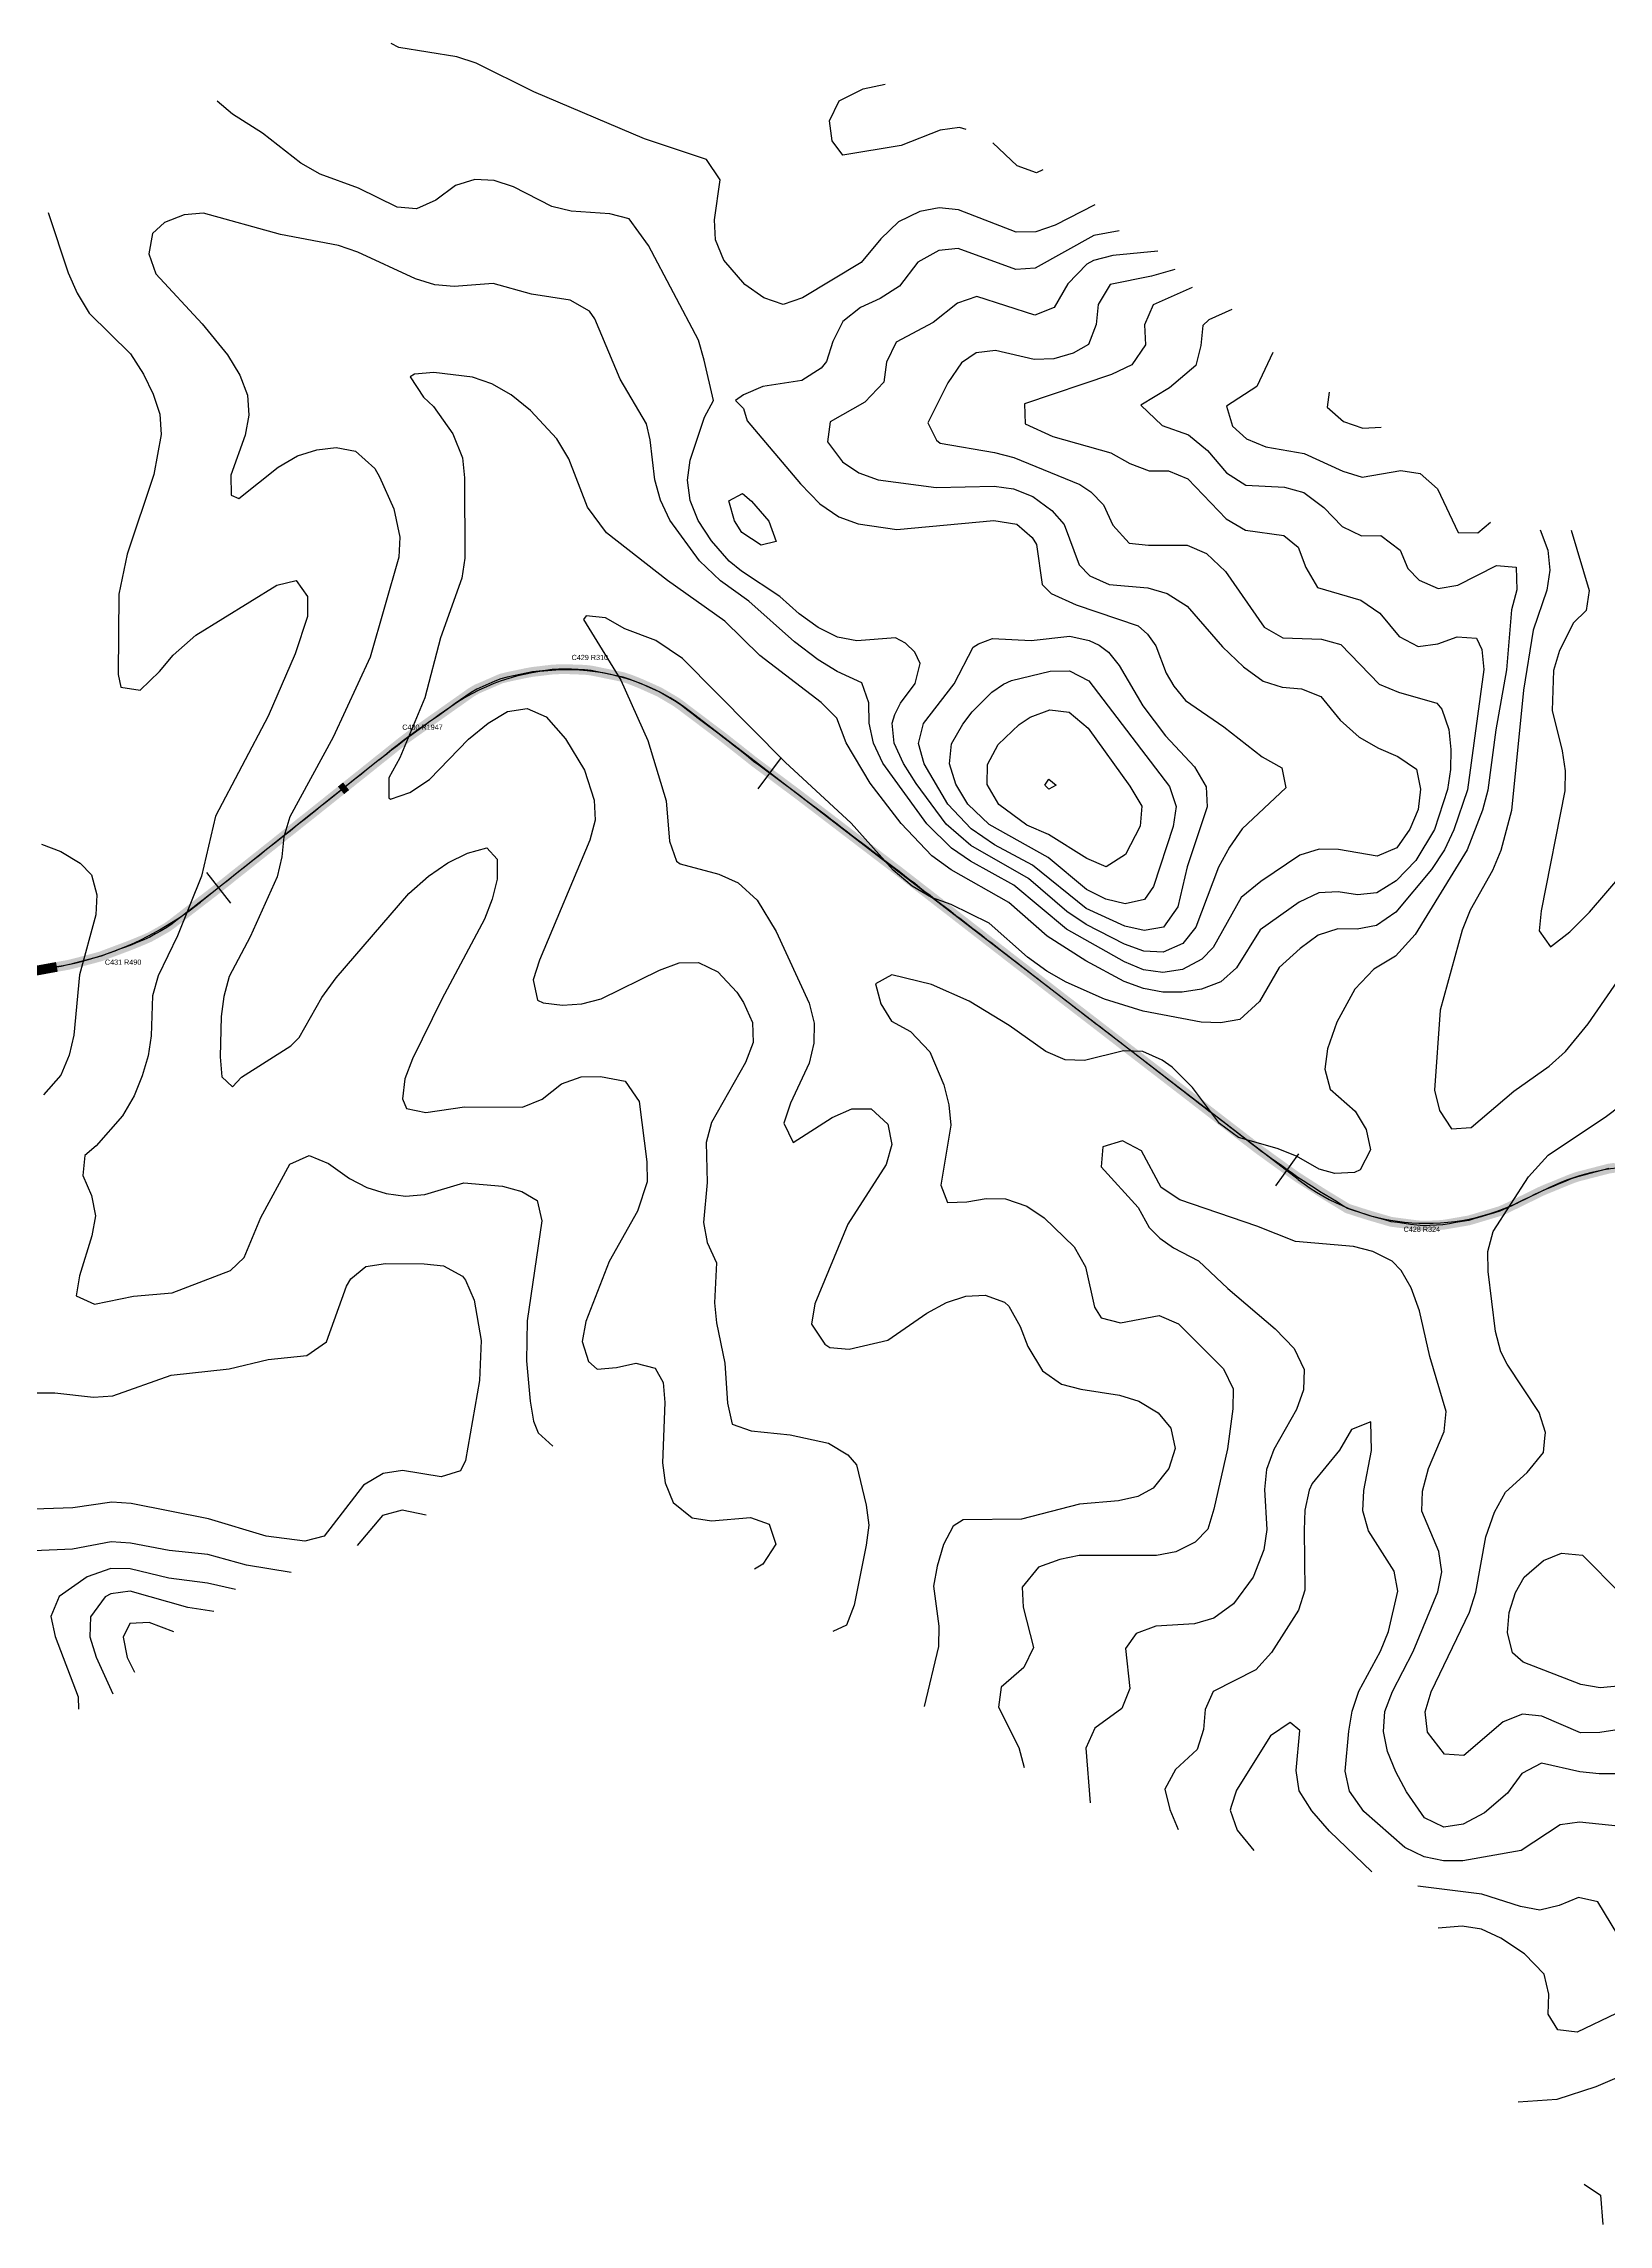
# Model space of a CAD drawing. Header units: metres. Extents: x 697254 to 930473, y 8023396 to 8227001.
# Drawn here: x 741168 to 743569, y 8193261 to 8196605 of the extents above; entities that cross this region are included whole.
import ezdxf

# ---------------------------------------------------------------- set-up
doc = ezdxf.new("R2010")
doc.units = ezdxf.units.M
for name, color, linetype in [('ALIGNMENT_FITTED', 4, 'Continuous'), ('CENTRELINE', 7, 'Continuous'), ('CHAINAGE', 7, 'Continuous'), ('CONTOUR_10M', 33, 'Continuous'), ('CONTOUR_INDEX_50M', 34, 'Continuous'), ('CURVE_LABELS', 4, 'Continuous'), ('GRADE_0-4', 3, 'Continuous'), ('GRADE_4-6', 2, 'Continuous'), ('GRADE_6-8', 30, 'Continuous')]:
    doc.layers.add(name, color=color, linetype=linetype)

msp = doc.modelspace()

# ---------------------------------------------------------------- linework, layer by layer
at = {"layer": 'ALIGNMENT_FITTED'}
for p, q in [((741793, 8195588.2), (741772.4, 8195573.6)), ((743092.9, 8194863.5), (742160.7, 8195580.7)), ((741683.8, 8195507.2), (741409.1, 8195288.8)), ((743478.5, 8194851.2), (743429.6, 8194827.9))]:
    msp.add_line(p, q, dxfattribs=at)
for centre, radius, start, end in [((741971.8, 8195335.1), 309.9, 52.4263, 125.2303), ((742895.5, 8193983.3), 1946.9, 125.2303, 128.4901), ((741103.9, 8195672.7), 490.5, -91.9324, -51.5099), ((743618.6, 8194557.5), 325.5, 60.5114, 115.504), ((743290.2, 8195120), 323.7, -127.5737, -64.496)]:
    msp.add_arc(centre, radius, start, end, dxfattribs=at)
at = {"layer": 'CENTRELINE'}
msp.add_polyline3d([(743569.5, 8194880.2, 1134), (743559.8, 8194877.7, 1133.9), (743550.1, 8194875.2, 1133.9), (743540.4, 8194872.7, 1134), (743530.8, 8194870.2, 1134), (743521.1, 8194867.7, 1133.8), (743511.7, 8194864.4, 1133.7), (743502.4, 8194860.6, 1133.6), (743493.1, 8194856.8, 1133.3), (743483.9, 8194853, 1133), (743474.6, 8194849.3, 1132.6), (743465.4, 8194845.3, 1132), (743456.5, 8194840.9, 1131.4), (743447.5, 8194836.5, 1130.9), (743438.5, 8194832.1, 1130.8), (743429.5, 8194827.7, 1130.5), (743420.5, 8194823.3, 1130.2), (743411.5, 8194818.9, 1129.7), (743402.3, 8194815, 1129), (743392.7, 8194812.1, 1128.5), (743383.2, 8194809.3, 1128.1), (743373.6, 8194806.4, 1127.8), (743364, 8194803.5, 1127.4), (743354.4, 8194800.7, 1127), (743344.6, 8194799, 1126.5), (743334.7, 8194797.3, 1125.9), (743324.8, 8194795.6, 1125.4), (743315, 8194794, 1125.3), (743305, 8194793.3, 1125.2), (743295, 8194793, 1125), (743285, 8194792.6, 1124.5), (743275.1, 8194793.4, 1124.1), (743265.1, 8194794.7, 1123.8), (743255.2, 8194796, 1123.9), (743245.3, 8194797.3, 1124), (743235.4, 8194798.6, 1124.2), (743225.8, 8194801.4, 1124.4), (743216.2, 8194804.2, 1124.7), (743206.6, 8194807, 1124.9), (743197, 8194809.9, 1124.9), (743187.5, 8194812.9, 1125), (743177.9, 8194816, 1125.2), (743168.4, 8194819.1, 1125.8), (743159.9, 8194824.3, 1126.3), (743151.4, 8194829.5, 1126.8), (743142.8, 8194834.7, 1127), (743134.3, 8194839.9, 1127.2), (743125.8, 8194845.2, 1127.4), (743117.4, 8194850.6, 1127.7), (743109, 8194856, 1128.2), (743100.5, 8194861.4, 1128.5), (743092.1, 8194866.8, 1128.6), (743083.9, 8194872.5, 1128.5), (743075.8, 8194878.3, 1128.4), (743067.7, 8194884.2, 1128.5), (743059.6, 8194890, 1128.6), (743051.4, 8194895.9, 1128.8), (743043.3, 8194901.8, 1129), (743035.2, 8194907.6, 1129.1), (743027.2, 8194913.6, 1129.5), (743019.3, 8194919.7, 1130), (743011.3, 8194925.8, 1130.2), (743003.4, 8194931.9, 1130.1), (742995.5, 8194938, 1130), (742987.6, 8194944.1, 1130), (742979.6, 8194950.2, 1130.1), (742971.7, 8194956.3, 1130.1), (742963.8, 8194962.4, 1130), (742955.9, 8194968.5, 1129.8), (742948, 8194974.6, 1129.6), (742940, 8194980.7, 1129.5), (742932.1, 8194986.9, 1129.1), (742924.2, 8194993, 1128.8), (742916.3, 8194999.1, 1128.5), (742908.3, 8195005.2, 1128.1), (742900.4, 8195011.3, 1128), (742892.5, 8195017.4, 1127.7), (742884.6, 8195023.5, 1127.4), (742876.7, 8195029.6, 1127.3), (742868.7, 8195035.7, 1127.1), (742860.8, 8195041.8, 1127.1), (742852.9, 8195047.9, 1127.3), (742845, 8195054, 1128.2), (742837, 8195060.1, 1129), (742829.1, 8195066.2, 1129.7), (742821.2, 8195072.3, 1130.5), (742813.3, 8195078.5, 1131.3), (742805.3, 8195084.6, 1131.9), (742797.4, 8195090.7, 1132.4), (742789.5, 8195096.8, 1133), (742781.6, 8195102.9, 1133.9), (742773.7, 8195109, 1134.6), (742765.7, 8195115.1, 1135), (742757.8, 8195121.2, 1135.3), (742749.9, 8195127.3, 1135.4), (742742, 8195133.4, 1135.8), (742734, 8195139.5, 1136.1), (742726.1, 8195145.6, 1136.3), (742718.2, 8195151.7, 1136.3), (742710.3, 8195157.8, 1136.2), (742702.3, 8195163.9, 1136.5), (742694.4, 8195170.1, 1137), (742686.5, 8195176.2, 1137.2), (742678.6, 8195182.3, 1137.1), (742670.7, 8195188.4, 1137), (742662.7, 8195194.5, 1137), (742654.8, 8195200.6, 1136.9), (742646.9, 8195206.7, 1136.8), (742639, 8195212.9, 1136.7), (742631.1, 8195219, 1136.5), (742623.2, 8195225.1, 1136.3), (742615.3, 8195231.2, 1136.3), (742607.4, 8195237.4, 1136.5), (742599.5, 8195243.5, 1136.5), (742591.6, 8195249.6, 1136.5), (742583.7, 8195255.8, 1136.6), (742575.8, 8195261.9, 1137.1), (742567.9, 8195268, 1137.4), (742560, 8195274.2, 1137.6), (742552, 8195280.3, 1138.1), (742544.1, 8195286.4, 1138.6), (742536.2, 8195292.5, 1139.2), (742528.3, 8195298.7, 1139.5), (742520.4, 8195304.8, 1139.9), (742512.5, 8195310.9, 1140), (742504.6, 8195317.1, 1139.9), (742496.7, 8195323.2, 1140.2), (742488.8, 8195329.3, 1140.3), (742480.9, 8195335.5, 1140.1), (742472.9, 8195341.5, 1139.7), (742465, 8195347.6, 1139.5), (742457, 8195353.7, 1139.6), (742449.1, 8195359.7, 1139.5), (742441.1, 8195365.8, 1139.2), (742433.2, 8195371.9, 1139), (742425.2, 8195377.9, 1138.9), (742417.3, 8195384, 1138.8), (742409.3, 8195390.1, 1138.5), (742401.4, 8195396.1, 1138), (742393.4, 8195402.2, 1137.6), (742385.5, 8195408.3, 1137.2), (742377.5, 8195414.4, 1137.3), (742369.6, 8195420.4, 1137.4), (742361.6, 8195426.5, 1137.2), (742353.7, 8195432.6, 1136.9), (742345.7, 8195438.6, 1137), (742337.8, 8195444.7, 1137.1), (742329.8, 8195450.8, 1137.3), (742321.8, 8195456.8, 1137.2), (742313.8, 8195462.8, 1137.2), (742305.8, 8195468.7, 1137), (742297.8, 8195474.7, 1136.9), (742289.7, 8195480.7, 1137.1), (742281.7, 8195486.7, 1137.1), (742273.7, 8195492.6, 1136.9), (742265.6, 8195498.6, 1136.4), (742257.6, 8195504.6, 1136.3), (742249.8, 8195510.8, 1136.5), (742241.9, 8195517, 1136.6), (742234.1, 8195523.2, 1136.5), (742226.2, 8195529.4, 1136.4), (742218.4, 8195535.6, 1136.3), (742210.5, 8195541.8, 1136.3), (742202.5, 8195547.8, 1136.3), (742194.6, 8195553.8, 1136.4), (742186.6, 8195559.8, 1136.5), (742178.6, 8195565.9, 1136.5), (742170.6, 8195571.9, 1136.6), (742162.6, 8195577.9, 1136.6), (742154.6, 8195583.9, 1136.6), (742146.7, 8195590, 1136.7), (742138.5, 8195595.8, 1136.8), (742129.9, 8195600.9, 1136.8), (742121.3, 8195606, 1136.8), (742112.7, 8195611, 1137), (742103.6, 8195615.1, 1137.4), (742094.4, 8195619.2, 1137.8), (742085.3, 8195623.3, 1138.1), (742076, 8195627.1, 1138.4), (742066.7, 8195630.7, 1138.8), (742057.2, 8195633.8, 1139.3), (742047.4, 8195635.9, 1139.9), (742037.6, 8195637.9, 1140.4), (742027.8, 8195639.9, 1141), (742018.1, 8195641.9, 1141.5), (742008.3, 8195643.9, 1142), (741998.3, 8195645, 1142.5), (741988.3, 8195645.3, 1143), (741978.3, 8195645.7, 1143.5), (741968.3, 8195646, 1144), (741958.3, 8195645.8, 1144.6), (741948.4, 8195645.3, 1145.2), (741938.4, 8195644.1, 1145.8), (741928.5, 8195642.9, 1146.2), (741918.6, 8195641.8, 1146.6), (741908.7, 8195640, 1147.1), (741898.9, 8195637.9, 1147.3), (741889.1, 8195635.9, 1147.4), (741879.4, 8195633.8, 1147.4), (741869.7, 8195631.3, 1147), (741860.5, 8195627.3, 1146.8), (741851.4, 8195623.3, 1146.7), (741842.2, 8195619.3, 1146.7), (741833, 8195615.4, 1146.6), (741824.4, 8195610.4, 1146.3), (741816.2, 8195604.6, 1146.3), (741808.1, 8195598.8, 1146.4), (741799.9, 8195593.1, 1146.4), (741791.7, 8195587.3, 1146.2), (741783.5, 8195581.5, 1146.7), (741775.4, 8195575.7, 1147.2), (741767.2, 8195570, 1147.5), (741759, 8195564.2, 1147.9), (741750.9, 8195558.4, 1148.3), (741742.7, 8195552.7, 1148.6), (741734.5, 8195546.9, 1148.8), (741726.4, 8195541.1, 1149.2), (741718.4, 8195535.1, 1149.9), (741710.6, 8195528.8, 1150.4), (741702.8, 8195522.6, 1150.8), (741694.9, 8195516.3, 1151.2), (741687.1, 8195510.1, 1151.2), (741679.3, 8195503.9, 1151.4), (741671.5, 8195497.6, 1151.7), (741663.7, 8195491.4, 1152.2), (741655.9, 8195485.1, 1152.6), (741648, 8195478.9, 1153), (741640.2, 8195472.6, 1153.4), (741632.4, 8195466.4, 1153.8), (741624.6, 8195460.1, 1154.2), (741616.8, 8195453.9, 1154.6), (741609, 8195447.7, 1155), (741601.2, 8195441.4, 1155.7), (741593.3, 8195435.2, 1156.4), (741585.5, 8195428.9, 1157.2), (741577.7, 8195422.7, 1157.8), (741569.9, 8195416.5, 1157.9), (741562, 8195410.3, 1158), (741554.2, 8195404, 1158.3), (741546.4, 8195397.8, 1158.8), (741538.5, 8195391.6, 1159.2), (741530.7, 8195385.4, 1159.8), (741522.9, 8195379.1, 1160.7), (741515, 8195372.9, 1161.6), (741507.2, 8195366.7, 1162.4), (741499.4, 8195360.5, 1163.1), (741491.5, 8195354.3, 1163.6), (741483.7, 8195348, 1164.2), (741475.9, 8195341.8, 1164.8), (741468.1, 8195335.6, 1165.3), (741460.2, 8195329.4, 1165.8), (741452.4, 8195323.1, 1166.3), (741444.6, 8195316.9, 1166.8), (741436.7, 8195310.7, 1167.3), (741428.9, 8195304.5, 1167.8), (741421, 8195298.4, 1168.2), (741413, 8195292.3, 1168.5), (741405.1, 8195286.2, 1168.8), (741397.2, 8195280.1, 1169.4), (741389.3, 8195274, 1170), (741381.3, 8195267.8, 1170.5), (741373.4, 8195261.7, 1171), (741365.5, 8195255.6, 1171.5), (741357.4, 8195249.8, 1171.9), (741348.7, 8195244.9, 1172.4), (741340, 8195240, 1172.8), (741331.2, 8195235.1, 1173.2), (741322.1, 8195231.1, 1173.8), (741312.8, 8195227.3, 1174.4), (741303.6, 8195223.5, 1175), (741294.2, 8195219.9, 1175.7), (741284.9, 8195216.4, 1176.3), (741275.5, 8195212.9, 1176.9), (741266.1, 8195209.4, 1177.4), (741256.8, 8195205.8, 1178), (741247.2, 8195203.1, 1178.5), (741237.5, 8195200.6, 1179.1), (741227.8, 8195198, 1179.7), (741218.1, 8195195.5, 1180.5), (741208.4, 8195193, 1181.2), (741198.6, 8195191.2, 1182), (741188.8, 8195189.5, 1182.7), (741178.9, 8195187.7, 1183.4), (741169.1, 8195185.9, 1184.1), (741159.2, 8195184.1, 1184.8)], dxfattribs=at)
at = {"layer": 'CHAINAGE'}
for p, q in [((742299.6, 8195510.7), (742263.8, 8195462.6)), ((741418.1, 8195334.2), (741455.3, 8195287.1)), ((743093.3, 8194902.6), (743058.2, 8194854))]:
    msp.add_line(p, q, dxfattribs=at)
at = {"layer": 'CONTOUR_10M'}
for points, elevation in [([(742781, 8196357.9), (742720.1, 8196326.6), (742690.2, 8196316.3), (742660.5, 8196315.9), (742571.8, 8196350.4), (742542.2, 8196353.3), (742512.4, 8196347.6), (742480, 8196331.7), (742452.5, 8196305.7), (742422.4, 8196269.7), (742332.7, 8196215.5), (742302.9, 8196205.2), (742273.4, 8196215.4), (742243.9, 8196235.9), (742211.7, 8196273.2), (742198.9, 8196304.1), (742197.3, 8196334.9), (742206.3, 8196396.3), (742185.1, 8196427.3), (742090.1, 8196459.1), (741920.5, 8196531), (741831.9, 8196575), (741802.3, 8196584.8), (741713.3, 8196599), (741701.8, 8196605.1)], 1180), ([(742583.6, 8196473.5), (742573.2, 8196476.5), (742543.5, 8196472.3), (742483.8, 8196448.8), (742394.6, 8196433.8), (742378.1, 8196455.9), (742374.1, 8196486.7), (742389, 8196517.2), (742425.4, 8196535.7), (742459.2, 8196543.1)], 1190), ([(742818.5, 8196318.2), (742779.3, 8196310.9), (742689.6, 8196260.8), (742659.9, 8196258.7), (742571.2, 8196290.8), (742541.4, 8196287.9), (742509.5, 8196269.9), (742481.4, 8196233.1), (742451.5, 8196214.2), (742421.7, 8196200.4), (742394.2, 8196178.9), (742379.1, 8196148.3), (742369.2, 8196117.7), (742361.2, 8196107.7), (742331.3, 8196088.3), (742271.8, 8196079.6), (742242, 8196066.5), (742229.9, 8196057.7), (742241.8, 8196045.7), (742247.7, 8196026.8), (742329.6, 8195930), (742358.9, 8195899.2), (742388.4, 8195879.6), (742418, 8195869), (742477.3, 8195860.3), (742625.9, 8195873.8), (742661.1, 8195868.4), (742685, 8195848), (742691.5, 8195837.3), (742700, 8195775.7), (742713.8, 8195762), (742752.2, 8195744.4), (742847.2, 8195712.6), (742861.6, 8195699.4), (742874.3, 8195681.6), (742890.6, 8195639.8), (742902, 8195619.7), (742919.8, 8195597.8), (742978.8, 8195557.5), (743037.7, 8195511.4), (743067.6, 8195494.9), (743074, 8195464.1), (743006.7, 8195400.9), (742987.5, 8195372.8), (742970.7, 8195342.2), (742935.7, 8195250.3), (742915.7, 8195225.4), (742885.8, 8195212.2), (742856.2, 8195213.7), (742826.6, 8195224.5), (742767.5, 8195254.3), (742738, 8195274.4), (742679.2, 8195325.1), (742590.7, 8195375.8), (742553.1, 8195408.4), (742506.8, 8195470.4), (742487.3, 8195501.4), (742472.9, 8195532.3), (742469.9, 8195563.1), (742474.1, 8195576.7), (742482.7, 8195593.7), (742505.2, 8195624.2), (742512.8, 8195654.8), (742504.9, 8195672.2), (742490.5, 8195685.8), (742475.4, 8195693.8), (742416, 8195689.3), (742386.4, 8195694.9), (742356.8, 8195709.8), (742327.4, 8195731), (742298, 8195757.5), (742239, 8195796.2), (742220.1, 8195811.8), (742192.9, 8195842.9), (742172.7, 8195873.9), (742160.1, 8195904.8), (742156, 8195935.6), (742160.4, 8195966.3), (742170.4, 8195996.9), (742182.2, 8196032.5), (742196.2, 8196058.1), (742181.7, 8196119.8), (742173.2, 8196150.6), (742096.1, 8196295.3), (742066.8, 8196336.6), (742037.2, 8196344.3), (741977.8, 8196348), (741948.2, 8196355.3), (741889.2, 8196385.5), (741859.6, 8196395.3), (741829.9, 8196396.8), (741800.1, 8196387.5), (741770.1, 8196364.8), (741740.3, 8196351.9), (741710.6, 8196354.4), (741651.6, 8196383.4), (741592.4, 8196405), (741562.9, 8196422), (741504, 8196467.8), (741458.3, 8196496.8), (741434.8, 8196517.1)], 1170), ([(742701.1, 8196411.4), (742691.3, 8196406.9), (742661.7, 8196417.6), (742624.6, 8196453.1)], 1190), ([(741175.5, 8196346.2), (741205.9, 8196253.6), (741220, 8196222.7), (741238.5, 8196191.7), (741301.9, 8196129.5), (741321.7, 8196098.3), (741336.4, 8196067.7), (741346.7, 8196036.8), (741348.7, 8196006), (741337.7, 8195944.6), (741296.8, 8195822.1), (741283.9, 8195760.7), (741283, 8195637.7), (741286.7, 8195618.4), (741316.4, 8195614), (741346.4, 8195642.5), (741366.9, 8195667.6), (741401.9, 8195697.9), (741526, 8195774.9), (741555.8, 8195781.8), (741573.1, 8195757.5), (741573.2, 8195726.8), (741554.5, 8195669.5), (741512.7, 8195573.7), (741431.9, 8195420.8), (741410.8, 8195328.8), (741373.6, 8195237), (741344.4, 8195175.8), (741335.4, 8195145.1), (741333.2, 8195083.7), (741328.7, 8195053), (741319.8, 8195022.3), (741307.3, 8194991.7), (741289.6, 8194961.1), (741249.2, 8194915.1), (741231.7, 8194900.3), (741228.4, 8194869.6), (741242.1, 8194838.7), (741247.8, 8194807.8), (741242.3, 8194777.1), (741223.3, 8194715.9), (741218.3, 8194685.2), (741246.5, 8194672.3), (741306.1, 8194684.5), (741365.5, 8194689.7), (741455, 8194724.1), (741476.1, 8194743.8), (741501.8, 8194805), (741545.9, 8194886.8), (741575.7, 8194900.3), (741605.3, 8194887.9), (741637.5, 8194865), (741664.3, 8194851.3), (741693.9, 8194842), (741723.5, 8194837.9), (741753.2, 8194840.4), (741812.8, 8194858.6), (741872.2, 8194853.5), (741901.8, 8194845.3), (741925.7, 8194831.1), (741932.7, 8194800.2), (741910, 8194646.7), (741909.2, 8194585.2), (741914.7, 8194523.7), (741920.1, 8194492.9), (741927.3, 8194475.3), (741949.6, 8194454.4)], 1170), ([(742877.4, 8196287), (742808.6, 8196280.3), (742778.9, 8196272.8), (742768.7, 8196267), (742739.5, 8196236.6), (742718.7, 8196200.5), (742688.8, 8196188.6), (742600, 8196217.1), (742570.2, 8196207.3), (742533, 8196177.4), (742476.2, 8196147.3), (742461.4, 8196116.7), (742457.3, 8196086), (742428.1, 8196055.5), (742375.2, 8196025.4), (742370.8, 8195994.7), (742393.8, 8195963.7), (742418.9, 8195946.9), (742448.4, 8195936.4), (742537.4, 8195924.5), (742626.5, 8195926.4), (742656.2, 8195922.6), (742685.7, 8195910.6), (742715.2, 8195889), (742733.8, 8195867.6), (742756.8, 8195805.9), (742773.5, 8195789.1), (742803, 8195775.7), (742862.4, 8195770.7), (742892, 8195762.1), (742922.4, 8195742.5), (742976.9, 8195680.4), (743009.1, 8195649.3), (743038.9, 8195627.7), (743068.5, 8195618.3), (743098.2, 8195615.7), (743127.8, 8195604), (743157.1, 8195568), (743186.5, 8195541.5), (743216, 8195524.6), (743245.5, 8195512.3), (743274.6, 8195492.6), (743280.3, 8195461.8), (743276.9, 8195431), (743263.9, 8195400.4), (743244, 8195372.1), (743214.1, 8195359.1), (743154.9, 8195369.5), (743125.2, 8195370.1), (743095.4, 8195360.7), (743035.5, 8195320.5), (743005.5, 8195295.7), (742962.3, 8195219.3), (742945.1, 8195201.3), (742915.2, 8195185.4), (742885.5, 8195181), (742855.8, 8195185.1), (742826.3, 8195197.2), (742737.7, 8195247.3), (742656.5, 8195315), (742590.4, 8195351.4), (742560.9, 8195371.5), (742523, 8195408.7), (742455.8, 8195501.7), (742441.4, 8195532.6), (742434.7, 8195563.4), (742434.2, 8195594.2), (742423.5, 8195625.1), (742385.8, 8195642.3), (742356.3, 8195660.3), (742320.2, 8195687.7), (742250, 8195750), (742206.7, 8195781.2), (742174.5, 8195812.3), (742129.2, 8195874.4), (742114.7, 8195905.3), (742105.8, 8195936.1), (742098.9, 8195997.7), (742093, 8196021.9), (742053, 8196090.5), (742014, 8196183.1), (742005.8, 8196195), (741976.3, 8196211.6), (741917, 8196220.8), (741857.8, 8196237.5), (741798.4, 8196232.5), (741768.7, 8196235.1), (741739.1, 8196244.4), (741650.5, 8196285.5), (741620.9, 8196295.7), (741532, 8196312.4), (741413.5, 8196345.1), (741383.8, 8196342.7), (741354, 8196330.7), (741335.5, 8196313.7), (741329.9, 8196283), (741340.8, 8196252.1), (741411.7, 8196175.3), (741450.3, 8196127.9), (741469.3, 8196096.9), (741481.1, 8196066.1), (741483.4, 8196035.3), (741477.4, 8196004.6), (741455.4, 8195943.3), (741456.1, 8195912.6), (741468.1, 8195907.4), (741528, 8195955.5), (741557.9, 8195973.1), (741587.7, 8195982.4), (741617.4, 8195985.8), (741647.1, 8195980), (741676.5, 8195953.4), (741683.6, 8195940.8), (741705.5, 8195891.6), (741714.9, 8195848.2), (741713.3, 8195817.5), (741669.5, 8195664.2), (741612.8, 8195541.8), (741546.3, 8195419.6), (741537.1, 8195388.9), (741534, 8195358.2), (741526.7, 8195327.5), (741485.1, 8195235.7), (741453.2, 8195174.6), (741444.8, 8195143.9), (741440.9, 8195113.2), (741439, 8195051.7), (741441.6, 8195020.9), (741458.1, 8195005.4), (741471.8, 8195020.6), (741547.9, 8195068.3), (741560.3, 8195081.1), (741595.1, 8195142.3), (741617.1, 8195172.8), (741728.7, 8195301.8), (741758.6, 8195328.4), (741788.6, 8195348.9), (741818.4, 8195363.6), (741848.2, 8195372.1), (741864.4, 8195354.5), (741864.2, 8195323.8), (741856.7, 8195293.1), (741844.8, 8195262.5), (741779.2, 8195140.2), (741734.2, 8195048.5), (741722.7, 8195017.8), (741718.8, 8194987.1), (741725, 8194972.2), (741754.6, 8194966.4), (741814.1, 8194974.8), (741903.2, 8194974.3), (741933, 8194986.9), (741963, 8195010), (741992.8, 8195020.8), (742022.5, 8195021.5), (742060.5, 8195014.1), (742081.8, 8194983.1), (742093.5, 8194890.7), (742094.3, 8194859.9), (742079.6, 8194814.7), (742035.8, 8194737.6), (742000.2, 8194645.7), (741994.4, 8194615), (742004.1, 8194584.2), (742017.5, 8194572.6), (742047.2, 8194575), (742077, 8194581.8), (742106.6, 8194574), (742118.9, 8194552.2), (742121.4, 8194521.4), (742117.9, 8194429.2), (742122, 8194398.4), (742134, 8194368.1), (742163.5, 8194344.7), (742193.1, 8194340.3), (742252.6, 8194345.3), (742281.5, 8194335.1), (742291.8, 8194304.2), (742271.8, 8194273.7), (742259.1, 8194266.1)], 1160), ([(742930.4, 8196230.9), (742870.3, 8196204.4), (742857.2, 8196173.8), (742858.8, 8196143), (742837.7, 8196112.5), (742806.6, 8196097.7), (742672.9, 8196052.8), (742674.1, 8196022), (742716.5, 8196002.6), (742805.3, 8195977.7), (742834.8, 8195961.5), (742864.4, 8195950.1), (742894.1, 8195950.1), (742923.6, 8195937.7), (742982.3, 8195876.7), (743011.8, 8195858.9), (743071.1, 8195851.1), (743092.6, 8195832.9), (743104.6, 8195802), (743122.7, 8195771), (743188.8, 8195751.9), (743218.3, 8195731.7), (743247.6, 8195695.9), (743277.1, 8195680.7), (743306.9, 8195684.6), (743336.7, 8195695.7), (743366.4, 8195693.5), (743374.7, 8195676), (743377.6, 8195645.2), (743352.4, 8195461), (743331.5, 8195399.7), (743317.4, 8195369.1), (743297.4, 8195338.6), (743242.9, 8195273.6), (743213, 8195252.9), (743183.2, 8195247.2), (743153.5, 8195247.7), (743123.7, 8195238), (743096, 8195217.8), (743063.7, 8195188.7), (743033.5, 8195136.6), (743003.5, 8195108.8), (742973.7, 8195103.5), (742944, 8195104.9), (742855.1, 8195121.5), (742795.9, 8195139.8), (742736.8, 8195166.2), (742707.3, 8195182.8), (742677.9, 8195204.4), (742619.1, 8195256.3), (742560.6, 8195285.3), (742530.4, 8195296), (742500.9, 8195313.2), (742471.5, 8195337.7), (742407, 8195410), (742306, 8195503.4), (742148.4, 8195662.2), (742107.3, 8195690.1), (742059.8, 8195707.9), (742030.3, 8195724.9), (742000.7, 8195727.9), (741996.5, 8195722.1), (742053.6, 8195629.2), (742095.4, 8195536.5), (742123.6, 8195443.9), (742128.6, 8195382.3), (742139.1, 8195351.5), (742144.9, 8195347.5), (742204.1, 8195331.6), (742233.7, 8195318.5), (742263.1, 8195291.6), (742292.2, 8195243.9), (742342.8, 8195133.9), (742350.6, 8195103.1), (742350, 8195072.4), (742342.6, 8195041.7), (742314.3, 8194980.5), (742303.8, 8194949.9), (742318.3, 8194920.1), (742378.2, 8194958.3), (742408, 8194971.9), (742437.7, 8194971.7), (742463.6, 8194948.1), (742469.5, 8194917.3), (742460.7, 8194886.6), (742402.1, 8194795), (742351.2, 8194672.6), (742346.4, 8194641.9), (742366.9, 8194610.9), (742374.2, 8194606), (742403.9, 8194603.4), (742463.4, 8194617), (742523.3, 8194658.4), (742553.2, 8194674.8), (742583, 8194684.6), (742612.7, 8194686.1), (742642.3, 8194675.5), (742648.8, 8194669.3), (742666.4, 8194638.3), (742678.3, 8194607.4), (742700.5, 8194570.3), (742730, 8194549.8), (742759.6, 8194542), (742818.9, 8194533), (742848.5, 8194523.4), (742878, 8194505.8), (742897.7, 8194482), (742904.1, 8194451.2), (742894.5, 8194420.5), (742870.6, 8194390), (742846.8, 8194377.2), (742817.1, 8194370.6), (742757.6, 8194365.9), (742668.3, 8194342.6), (742579.2, 8194341.8), (742563.4, 8194332), (742549, 8194303.7), (742538.9, 8194270.7), (742533.5, 8194240), (742541.9, 8194178.4), (742541, 8194147.7), (742519.1, 8194055.7)], 1140), ([(742991.2, 8196197.6), (742956, 8196181.4), (742946.7, 8196172.8), (742943.4, 8196142.1), (742935.7, 8196111.4), (742895.5, 8196077.4), (742851.3, 8196050.8), (742884, 8196019.7), (742924.4, 8196005.4), (742953.8, 8195981.4), (742983.1, 8195946.8), (743012.6, 8195928), (743072, 8195924.8), (743101.6, 8195916.7), (743132.3, 8195893.9), (743160.4, 8195864.5), (743189.9, 8195850.2), (743219.6, 8195851), (743249.1, 8195828.6), (743261, 8195800.2), (743278.3, 8195782.4), (743307.8, 8195769.4), (743337.6, 8195774.9), (743397.3, 8195805.1), (743427, 8195802.6), (743428.1, 8195767.6), (743419.9, 8195737), (743412.5, 8195644.8), (743395.9, 8195552.7), (743383.7, 8195460.6), (743375.8, 8195429.9), (743352.3, 8195368.7), (743272.2, 8195239.3), (743242.1, 8195205.9), (743208.9, 8195185.8), (743179.7, 8195155.4), (743151.9, 8195104.6), (743137.9, 8195063.6), (743133.8, 8195032.9), (743141.7, 8195002), (743180.1, 8194968.4), (743197, 8194939.9), (743203.7, 8194909.1), (743187.7, 8194878.5), (743179, 8194874.3), (743149.3, 8194872.6), (743125, 8194879.2), (743090.2, 8194899.2), (743060.6, 8194910.8), (743001.4, 8194927.7), (742972, 8194949.5), (742930.8, 8195004.4), (742899.4, 8195035.5), (742884, 8195046.7), (742854.4, 8195059.8), (742824.8, 8195061), (742765.2, 8195045.9), (742735.5, 8195047.1), (742705.9, 8195059.6), (742649.7, 8195099.8), (742588, 8195137.1), (742530.6, 8195162.6), (742469.7, 8195177.4), (742444.5, 8195163.6), (742452.9, 8195132.7), (742468.9, 8195106.3), (742498.4, 8195090.2), (742527.8, 8195059.3), (742549.3, 8195008.6), (742557, 8194977.8), (742559.8, 8194947), (742544.7, 8194854.9), (742554.9, 8194828.1), (742584.6, 8194829.2), (742614.4, 8194834.6), (742644, 8194833.7), (742676.8, 8194822.7), (742703.1, 8194804.8), (742749.3, 8194760.4), (742766.7, 8194729.5), (742780.5, 8194667.8), (742790.5, 8194651.6), (742820.1, 8194643.8), (742879.6, 8194654.9), (742909.2, 8194642.2), (742978.2, 8194573.3), (742993, 8194542.4), (742992.4, 8194511.7), (742984.4, 8194450.3), (742963.5, 8194358.2), (742954.4, 8194327.6), (742935.1, 8194307.4), (742905.3, 8194292.8), (742875.5, 8194287.2), (742756.7, 8194287), (742727, 8194281), (742694.7, 8194269), (742669.6, 8194238.5), (742670.8, 8194207.8), (742686.8, 8194146.1), (742672.1, 8194115.5), (742637.4, 8194085.1), (742633.3, 8194054.4), (742664.4, 8193992.6), (742672.7, 8193961.7)], 1130), ([(743053.8, 8196131.3), (743029.2, 8196079.6), (742983, 8196049.4), (742992, 8196018.5), (743013.4, 8195999.1), (743043, 8195986.9), (743102.2, 8195976.7), (743161.3, 8195949.5), (743190.9, 8195940.5), (743250.4, 8195950.5), (743280.1, 8195945.8), (743306.7, 8195922.7), (743338.5, 8195855.7), (743368.2, 8195855.2), (743387.7, 8195871.1)], 1120), ([(743140.3, 8196070.8), (743137.2, 8196047.6), (743162.2, 8196025.6), (743191.8, 8196015.6), (743220.4, 8196017.1)], 1110), ([(742219.4, 8195904.1), (742240.3, 8195915.2), (742254.3, 8195903.7), (742280.7, 8195872.7), (742292.1, 8195841.8), (742269.1, 8195835.9), (742239.7, 8195855.5), (742228.1, 8195873.3), (742219.4, 8195904.1)], 1180), ([(743464.1, 8195859.5), (743476, 8195828.6), (743478.9, 8195797.8), (743474.2, 8195767.1), (743453.4, 8195705.8), (743438.3, 8195613.8), (743419.9, 8195429.5), (743403.5, 8195368.1), (743391, 8195337.5), (743356.6, 8195276.4), (743344.5, 8195245.8), (743310.8, 8195123.2), (743301.9, 8195000.2), (743309.7, 8194969.4), (743328.3, 8194941.4), (743358, 8194943.2), (743423.5, 8194998.9), (743477.8, 8195037.4), (743503.1, 8195059.5), (743537.9, 8195102.4), (743592.6, 8195181.5)], 1120), ([(743511.4, 8195859), (743539.1, 8195766.4), (743534.4, 8195735.7), (743515.1, 8195717), (743493.8, 8195674.6), (743484.4, 8195644), (743482.4, 8195582.5), (743497.9, 8195520.8), (743502.5, 8195490), (743501.8, 8195459.3), (743465.5, 8195275.2), (743462.6, 8195244.5), (743479.9, 8195220.1), (743509.8, 8195243), (743539.8, 8195273.3), (743593.1, 8195335.3)], 1110), ([(742602.4, 8195684.6), (742623.9, 8195693), (742683.3, 8195689.8), (742742.7, 8195696.7), (742772.4, 8195689.9), (742787.6, 8195682.5), (742801.9, 8195671.8), (742818.1, 8195651.4), (742854.6, 8195589.5), (742889.5, 8195543.9), (742933.7, 8195496.4), (742951.8, 8195465.4), (742953.5, 8195434.7), (742922.7, 8195342.7), (742908.3, 8195281.4), (742886.3, 8195250.4), (742856.5, 8195245.4), (742826.9, 8195252.1), (742767.8, 8195278.8), (742685.5, 8195345.4), (742627, 8195376.8), (742591, 8195400.9), (742555.2, 8195439.1), (742519.4, 8195501), (742510.6, 8195531.8), (742518.2, 8195562.5), (742565, 8195623.5), (742594.1, 8195679.7), (742602.4, 8195684.6)], 1180), ([(742640.9, 8195622.7), (742652.9, 8195628.8), (742712.4, 8195642.8), (742742.1, 8195643.2), (742771.7, 8195628), (742895.6, 8195466.1), (742905.8, 8195435.2), (742901.1, 8195404.5), (742871, 8195312.6), (742857, 8195292.8), (742827.3, 8195286.1), (742797.6, 8195293.3), (742768.1, 8195308.2), (742709.3, 8195357.3), (742618.7, 8195407.6), (742586.2, 8195438.8), (742567.6, 8195469.7), (742558.1, 8195500.6), (742561.2, 8195531.3), (742578.4, 8195561.8), (742593, 8195580.5), (742623, 8195610.5), (742640.9, 8195622.7)], 1190), ([(742704, 8195468.2), (742710.6, 8195477.2), (742721.6, 8195468), (742710.4, 8195462.2), (742704, 8195468.2)], 1210), ([(741165.3, 8195377.4), (741194.8, 8195366.4), (741224.3, 8195348.3), (741241.7, 8195330.7), (741250.3, 8195299.8), (741248.6, 8195269.1), (741223.4, 8195177.1), (741214.6, 8195085), (741207.5, 8195054.3), (741194.8, 8195023.7), (741168.3, 8194993.2)], 1180), ([(743615, 8194025), (743555.5, 8194015.7), (743525.8, 8194015), (743466.7, 8194040.7), (743437, 8194043.7), (743407.2, 8194032.1), (743347.2, 8193980.5), (743317.5, 8193982.6), (743291.3, 8194016.3), (743287.5, 8194047.1), (743296.9, 8194077.8), (743355.5, 8194200.1), (743365.5, 8194230.7), (743380.7, 8194315.5), (743394.2, 8194353.4), (743411.1, 8194384.1), (743444.3, 8194414.4), (743469, 8194444.9), (743471.4, 8194467), (743472.2, 8194475.6), (743462.7, 8194506.4), (743413.3, 8194580.2), (743403.7, 8194599.3), (743395.4, 8194630.2), (743384.1, 8194722.6), (743383.6, 8194753.3), (743392.2, 8194784), (743446.2, 8194867.6), (743476.3, 8194900.6), (743566, 8194960.6), (743653.7, 8195027.1)], 1130), ([(743614.2, 8193952.2), (743554.8, 8193952.2), (743525.1, 8193955.5), (743465.9, 8193968.7), (743436, 8193952.5), (743414.1, 8193922.7), (743378.7, 8193892.3), (743346, 8193875.1), (743316.3, 8193870.4), (743286.8, 8193885), (743259.2, 8193924.4), (743242.5, 8193955.4), (743229.8, 8193986.3), (743223.9, 8194017.1), (743225.6, 8194047.8), (743237.6, 8194078.4), (743269, 8194139.6), (743307.3, 8194231.4), (743313.2, 8194262.1), (743308.6, 8194292.9), (743282.5, 8194354.7), (743283.5, 8194385.4), (743292.7, 8194420.4), (743316.9, 8194477.3), (743320, 8194508), (743294.7, 8194592.1), (743279.1, 8194662.2), (743266.1, 8194697.2), (743250.8, 8194724.1), (743236.9, 8194738.5), (743207.4, 8194753.3), (743177.8, 8194761), (743088.8, 8194768.5), (743029.6, 8194792.1), (742911.3, 8194832.3), (742882.8, 8194851.2), (742852.7, 8194907.5), (742823.2, 8194922.7), (742793.3, 8194913.7), (742790.5, 8194882.9), (742847.3, 8194820.8), (742864.4, 8194789.9), (742880.9, 8194773.3), (742901.5, 8194758.7), (742939.9, 8194738.9), (742984.8, 8194696.3), (743057.6, 8194634.3), (743086.9, 8194604.3), (743101.8, 8194572), (743100.9, 8194541.2), (743090.4, 8194510.6), (743055.7, 8194449.5), (743044.5, 8194418.8), (743041.3, 8194388.1), (743045, 8194326.6), (743040.1, 8194295.9), (743023.6, 8194253.5), (742993.5, 8194213.1), (742963.5, 8194190.7), (742933.7, 8194182.4), (742874.3, 8194178.5), (742844.5, 8194167.4), (742828.2, 8194144.5), (742834.4, 8194082.9), (742822.4, 8194052.3), (742781.1, 8194022), (742766.9, 8193991.4), (742773.8, 8193907.7)], 1120), ([(741096.5, 8194536.3), (741185.6, 8194536.3), (741245, 8194529.9), (741274.7, 8194532), (741364.1, 8194563.7), (741453.3, 8194573.3), (741512.9, 8194587.5), (741572.3, 8194593.5), (741602.2, 8194614.6), (741632.9, 8194699.8), (741639.6, 8194711.2), (741662.9, 8194729.9), (741692.7, 8194734.8), (741752.1, 8194734.4), (741781.7, 8194731.2), (741811.2, 8194715.4), (741815.6, 8194709.3), (741829, 8194678.4), (741839.8, 8194616.8), (741836.8, 8194555.3), (741815.5, 8194432.5), (741807.9, 8194416.7), (741778.1, 8194407.8), (741718.8, 8194417.4), (741689.1, 8194412.7), (741659.2, 8194394.6), (741598.9, 8194316.8), (741569.2, 8194309), (741509.8, 8194316.5), (741421.1, 8194343.1), (741302.5, 8194366.8), (741272.9, 8194368.8), (741213.4, 8194360), (741154, 8194358.2)], 1180), ([(743583.6, 8193872.2), (743524.2, 8193877.9), (743494.5, 8193874.1), (743434.7, 8193834.5), (743345.4, 8193818.8), (743315.7, 8193818.8), (743286.1, 8193824.8), (743256.6, 8193839.5), (743193.5, 8193894.4), (743171.6, 8193925.4), (743164.9, 8193956.2), (743170.5, 8194017.7), (743175.5, 8194048.4), (743185.9, 8194079), (743219.2, 8194140.1), (743231.4, 8194170.7), (743245.6, 8194232.1), (743240.3, 8194262.9), (743200.8, 8194324.8), (743192.1, 8194355.7), (743193.4, 8194386.4), (743205.4, 8194447.8), (743204.5, 8194492), (743174.6, 8194480.2), (743156.3, 8194448.3), (743114.3, 8194397.6), (743109.6, 8194387.4), (743103.3, 8194356.7), (743102, 8194325.9), (743103.1, 8194233.7), (743093.6, 8194203), (743052, 8194138.4), (743027.9, 8194111.5), (742962.3, 8194078.2), (742950.3, 8194050.9), (742947.7, 8194020.2), (742938, 8193989.5), (742904.9, 8193959.1), (742888.3, 8193928.6), (742895.9, 8193897.7), (742908.6, 8193866.8)], 1110), ([(741755.1, 8194348.6), (741718.2, 8194356.6), (741688.4, 8194348.2), (741649.2, 8194302.1)], 1170), ([(741548.4, 8194260.8), (741479.7, 8194272.4), (741420.5, 8194288.4), (741361.1, 8194294.8), (741301.9, 8194306.1), (741272.2, 8194307.9), (741212.7, 8194296.5), (741153.3, 8194294.1)], 1170), ([(743496.8, 8194290.8), (743528.8, 8194287.3), (743587.7, 8194228.3), (743625.3, 8194197.1), (743646.8, 8194166.1), (743652.7, 8194135.3), (743645.5, 8194101.7), (743615.7, 8194089.5), (743556.2, 8194084.2), (743526.6, 8194089.3), (743437.9, 8194123.5), (743421.5, 8194137.9), (743413.9, 8194168.7), (743416.6, 8194199.4), (743426.3, 8194230.1), (743439.4, 8194253.5), (743447.2, 8194260.6), (743469.3, 8194279.5), (743496.8, 8194290.8)], 1140), ([(741462.8, 8194234.9), (741420, 8194244.3), (741360.7, 8194252.2), (741301.4, 8194266.3), (741271.7, 8194267), (741235, 8194254.5), (741192.5, 8194224.2), (741179.6, 8194193.6), (741186, 8194162.7), (741221.3, 8194070.1), (741221.7, 8194051.5)], 1160), ([(741368.4, 8194169.7), (741330.2, 8194184.1), (741300.5, 8194182.6), (741290.3, 8194161.6), (741296.6, 8194130.8), (741307.7, 8194108.2)], 1140), ([(743580.4, 8193584.7), (743520.6, 8193556), (743491, 8193559.8), (743476.2, 8193583.7), (743477.5, 8193614.5), (743470, 8193645.3), (743440, 8193676.4), (743403.5, 8193700.5), (743373.9, 8193714.2), (743344.3, 8193718.9), (743307.7, 8193715.7)], 1090), ([(743609.1, 8193497.9), (743549.4, 8193472.2), (743489.8, 8193453.1), (743430.4, 8193448.6)], 1080), ([(743531.5, 8193323.1), (743556.7, 8193306.1), (743560.4, 8193261.4)], 1080)]:
    msp.add_lwpolyline(points, dxfattribs=dict(at, elevation=elevation))
at = {"layer": 'CONTOUR_INDEX_50M'}
for points, elevation in [([(742903.9, 8196258.8), (742867.7, 8196248.3), (742804.5, 8196235.9), (742785.9, 8196205.3), (742783, 8196174.6), (742771.1, 8196144), (742747.6, 8196130.5), (742717.8, 8196121.8), (742688.1, 8196120.7), (742628.8, 8196134.7), (742599.1, 8196131.1), (742576.4, 8196115.4), (742555.3, 8196084.9), (742524.7, 8196023.7), (742538.2, 8195996.9), (742543.9, 8195992.7), (742627.1, 8195978.4), (742656.7, 8195970.5), (742757.8, 8195928.9), (742774.9, 8195917.8), (742794.2, 8195897.7), (742808.3, 8195866.8), (742833.4, 8195839.2), (742863.1, 8195835.9), (742922.5, 8195836.3), (742952, 8195823.5), (742981.4, 8195795.5), (743040.6, 8195710.5), (743069.4, 8195694.1), (743128.8, 8195692.2), (743158.4, 8195683.9), (743217.1, 8195622.8), (743246.6, 8195610.8), (743305.8, 8195593.6), (743313.2, 8195584.4), (743324.1, 8195553.5), (743327.2, 8195522.7), (743326.7, 8195492), (743321.8, 8195461.3), (743302, 8195400), (743273.5, 8195352.8), (743243.4, 8195321.4), (743213.5, 8195302.9), (743183.8, 8195299.8), (743154.1, 8195304.5), (743124.4, 8195303), (743094.6, 8195288.5), (743034.7, 8195246.5), (742998, 8195188.2), (742974.4, 8195166.4), (742944.6, 8195155.1), (742914.8, 8195150.5), (742885.1, 8195150.7), (742855.5, 8195156.5), (742825.9, 8195167.3), (742766.9, 8195198.5), (742707.9, 8195236.4), (742649.1, 8195288.4), (742560.6, 8195338.3), (742531.1, 8195359.6), (742483.7, 8195409.1), (742436.5, 8195471.2), (742399.6, 8195533.1), (742385, 8195570.7), (742361, 8195595), (742267.3, 8195666.9), (742213.3, 8195719.7), (742125.2, 8195782.1), (742031.8, 8195854.9), (742002.5, 8195894.1), (741974.2, 8195968.3), (741955.8, 8195999.3), (741915.1, 8196042.7), (741885.6, 8196066.8), (741856.1, 8196083.3), (741826.5, 8196093.9), (741767.2, 8196100.6), (741737.5, 8196098.4), (741730.5, 8196094), (741751.2, 8196063.1), (741766.6, 8196048.7), (741795.9, 8196007), (741811.2, 8195970.1), (741814.2, 8195939.4), (741814.6, 8195816.3), (741809.9, 8195785.6), (741777.4, 8195693.8), (741753.3, 8195601.8), (741714.8, 8195509.9), (741697.9, 8195479.4), (741698.1, 8195448.6), (741700.6, 8195446.8), (741730.4, 8195456.6), (741760.3, 8195476.6), (741820.4, 8195538.4), (741850.3, 8195563.2), (741880.2, 8195581), (741910, 8195585.7), (741939.5, 8195573.1), (741968.9, 8195539.1), (741998, 8195491.3), (742013.2, 8195445.1), (742014.3, 8195414.4), (742006.4, 8195383.7), (741929.1, 8195200), (741919.3, 8195169.4), (741925.8, 8195138.6), (741934.7, 8195134.5), (741964.3, 8195131), (741994, 8195132.7), (742023.8, 8195140.7), (742113.4, 8195184.2), (742143.2, 8195195.6), (742172.9, 8195196.4), (742202.5, 8195181.9), (742231.8, 8195150.5), (742241.9, 8195135.1), (742255.9, 8195104.2), (742256.9, 8195073.4), (742245.1, 8195042.8), (742193.1, 8194951.1), (742185, 8194920.4), (742186.3, 8194858.9), (742180.9, 8194797.5), (742186.2, 8194766.7), (742200.5, 8194735.8), (742197.6, 8194674.3), (742200.6, 8194643.5), (742213.4, 8194581.9), (742217.7, 8194520.3), (742224.4, 8194488.2), (742254, 8194477.9), (742313.4, 8194471.9), (742372.6, 8194459.1), (742402.1, 8194441.2), (742415.1, 8194425.9), (742430.1, 8194364.2), (742434.2, 8194333.4), (742430.2, 8194302.7), (742411.9, 8194210.6), (742399.9, 8194180), (742378.8, 8194170.5)], 1150), ([(742664.9, 8195560.9), (742682, 8195572.2), (742711.8, 8195583.6), (742741.4, 8195580), (742770.9, 8195555.7), (742834.8, 8195466.7), (742853.2, 8195435.8), (742850.4, 8195405.1), (742828.1, 8195361.9), (742798.2, 8195342.7), (742768.6, 8195355.6), (742709.7, 8195392.3), (742676.8, 8195407), (742633.6, 8195438.2), (742615.8, 8195469.2), (742616.4, 8195499.9), (742632.9, 8195530.5), (742664.9, 8195560.9)], 1200), ([(741429.3, 8194201), (741389.9, 8194207.2), (741301, 8194232.2), (741271.3, 8194228.3), (741263, 8194223.4), (741240.4, 8194192.9), (741239.2, 8194162.2), (741249.2, 8194131.3), (741274.7, 8194074.8)], 1150), ([(743205.7, 8193802), (743140.7, 8193864.2), (743113.6, 8193895.3), (743094.4, 8193926.3), (743089.7, 8193957.1), (743095.6, 8194018.5), (743080.5, 8194031), (743050.6, 8194010.4), (742998.3, 8193927.3), (742990, 8193902.3), (742988.5, 8193896.7), (742999.2, 8193865.8), (743024.7, 8193834.8)], 1100), ([(743583.4, 8193705.5), (743552.6, 8193756.1), (743523, 8193762.8), (743493.1, 8193750.5), (743463.3, 8193743), (743433.7, 8193748.7), (743374.5, 8193767.9), (743276.5, 8193779.9)], 1100)]:
    msp.add_lwpolyline(points, dxfattribs=dict(at, elevation=elevation))
at = {"layer": 'GRADE_0-4', "const_width": 15}
for points in [[(741958.3, 8195645.8), (741948.4, 8195645.3), (741938.4, 8195644.1), (741928.5, 8195642.9), (741918.6, 8195641.8), (741908.7, 8195640), (741898.9, 8195637.9), (741889.1, 8195635.9), (741879.4, 8195633.8), (741869.7, 8195631.3), (741860.5, 8195627.3), (741851.4, 8195623.3), (741842.2, 8195619.3), (741833, 8195615.4), (741824.4, 8195610.4), (741816.2, 8195604.6), (741808.1, 8195598.8), (741799.9, 8195593.1), (741791.7, 8195587.3), (741783.5, 8195581.5), (741775.4, 8195575.7), (741767.2, 8195570), (741759, 8195564.2), (741750.9, 8195558.4), (741742.7, 8195552.7), (741734.5, 8195546.9), (741726.4, 8195541.1), (741718.4, 8195535.1), (741710.6, 8195528.8), (741702.8, 8195522.6), (741694.9, 8195516.3), (741687.1, 8195510.1), (741679.3, 8195503.9), (741671.5, 8195497.6)], [(742749.9, 8195127.3), (742742, 8195133.4), (742734, 8195139.5), (742726.1, 8195145.6), (742718.2, 8195151.7), (742710.3, 8195157.8), (742702.3, 8195163.9), (742694.4, 8195170.1), (742686.5, 8195176.2), (742678.6, 8195182.3), (742670.7, 8195188.4), (742662.7, 8195194.5), (742654.8, 8195200.6), (742646.9, 8195206.7), (742639, 8195212.9), (742631.1, 8195219), (742623.2, 8195225.1), (742615.3, 8195231.2), (742607.4, 8195237.4), (742599.5, 8195243.5), (742591.6, 8195249.6), (742583.7, 8195255.8), (742575.8, 8195261.9), (742567.9, 8195268), (742560, 8195274.2), (742552, 8195280.3), (742544.1, 8195286.4), (742536.2, 8195292.5), (742528.3, 8195298.7), (742520.4, 8195304.8), (742512.5, 8195310.9), (742504.6, 8195317.1), (742496.7, 8195323.2), (742488.8, 8195329.3), (742480.9, 8195335.5), (742472.9, 8195341.5), (742465, 8195347.6), (742457, 8195353.7), (742449.1, 8195359.7), (742441.1, 8195365.8), (742433.2, 8195371.9), (742425.2, 8195377.9), (742417.3, 8195384), (742409.3, 8195390.1), (742401.4, 8195396.1), (742393.4, 8195402.2), (742385.5, 8195408.3), (742377.5, 8195414.4), (742369.6, 8195420.4), (742361.6, 8195426.5), (742353.7, 8195432.6), (742345.7, 8195438.6), (742337.8, 8195444.7), (742329.8, 8195450.8), (742321.8, 8195456.8), (742313.8, 8195462.8), (742305.8, 8195468.7), (742297.8, 8195474.7), (742289.7, 8195480.7), (742281.7, 8195486.7), (742273.7, 8195492.6), (742265.6, 8195498.6), (742257.6, 8195504.6), (742249.8, 8195510.8), (742241.9, 8195517), (742234.1, 8195523.2), (742226.2, 8195529.4), (742218.4, 8195535.6), (742210.5, 8195541.8), (742202.5, 8195547.8), (742194.6, 8195553.8), (742186.6, 8195559.8), (742178.6, 8195565.9), (742170.6, 8195571.9), (742162.6, 8195577.9), (742154.6, 8195583.9), (742146.7, 8195590), (742138.5, 8195595.8), (742129.9, 8195600.9), (742121.3, 8195606), (742112.7, 8195611), (742103.6, 8195615.1), (742094.4, 8195619.2), (742085.3, 8195623.3), (742076, 8195627.1), (742066.7, 8195630.7), (742057.2, 8195633.8), (742047.4, 8195635.9)], [(741632.4, 8195466.4), (741624.6, 8195460.1)], [(743373.6, 8194806.4), (743364, 8194803.5), (743354.4, 8194800.7), (743344.6, 8194799), (743334.7, 8194797.3), (743324.8, 8194795.6), (743315, 8194794), (743305, 8194793.3), (743295, 8194793), (743285, 8194792.6), (743275.1, 8194793.4), (743265.1, 8194794.7), (743255.2, 8194796), (743245.3, 8194797.3), (743235.4, 8194798.6), (743225.8, 8194801.4), (743216.2, 8194804.2), (743206.6, 8194807), (743197, 8194809.9), (743187.5, 8194812.9), (743177.9, 8194816), (743168.4, 8194819.1), (743159.9, 8194824.3), (743151.4, 8194829.5), (743142.8, 8194834.7), (743134.3, 8194839.9), (743125.8, 8194845.2), (743117.4, 8194850.6), (743109, 8194856), (743100.5, 8194861.4), (743092.1, 8194866.8), (743083.9, 8194872.5), (743075.8, 8194878.3), (743067.7, 8194884.2), (743059.6, 8194890), (743051.4, 8194895.9), (743043.3, 8194901.8), (743035.2, 8194907.6), (743027.2, 8194913.6), (743019.3, 8194919.7), (743011.3, 8194925.8), (743003.4, 8194931.9), (742995.5, 8194938), (742987.6, 8194944.1), (742979.6, 8194950.2), (742971.7, 8194956.3), (742963.8, 8194962.4), (742955.9, 8194968.5), (742948, 8194974.6), (742940, 8194980.7), (742932.1, 8194986.9), (742924.2, 8194993), (742916.3, 8194999.1), (742908.3, 8195005.2), (742900.4, 8195011.3), (742892.5, 8195017.4), (742884.6, 8195023.5), (742876.7, 8195029.6), (742868.7, 8195035.7), (742860.8, 8195041.8), (742852.9, 8195047.9), (742845, 8195054), (742837, 8195060.1), (742829.1, 8195066.2), (742821.2, 8195072.3), (742813.3, 8195078.5)], [(743579.4, 8194881.6), (743569.5, 8194880.2), (743559.8, 8194877.7), (743550.1, 8194875.2), (743540.4, 8194872.7), (743530.8, 8194870.2), (743521.1, 8194867.7), (743511.7, 8194864.4), (743502.4, 8194860.6), (743493.1, 8194856.8), (743483.9, 8194853), (743474.6, 8194849.3), (743465.4, 8194845.3), (743456.5, 8194840.9), (743447.5, 8194836.5), (743438.5, 8194832.1), (743429.5, 8194827.7), (743420.5, 8194823.3)]]:
    msp.add_lwpolyline(points, dxfattribs=at)
at = {"layer": 'GRADE_4-6', "const_width": 15}
for points in [[(742047.4, 8195635.9), (742037.6, 8195637.9), (742027.8, 8195639.9), (742018.1, 8195641.9), (742008.3, 8195643.9), (741998.3, 8195645), (741988.3, 8195645.3), (741978.3, 8195645.7), (741968.3, 8195646), (741958.3, 8195645.8)], [(741671.5, 8195497.6), (741663.7, 8195491.4), (741655.9, 8195485.1), (741648, 8195478.9), (741640.2, 8195472.6), (741632.4, 8195466.4)], [(741624.6, 8195460.1), (741616.8, 8195453.9), (741609, 8195447.7), (741601.2, 8195441.4), (741593.3, 8195435.2), (741585.5, 8195428.9), (741577.7, 8195422.7), (741569.9, 8195416.5), (741562, 8195410.3), (741554.2, 8195404), (741546.4, 8195397.8), (741538.5, 8195391.6), (741530.7, 8195385.4), (741522.9, 8195379.1), (741515, 8195372.9), (741507.2, 8195366.7), (741499.4, 8195360.5), (741491.5, 8195354.3), (741483.7, 8195348), (741475.9, 8195341.8), (741468.1, 8195335.6), (741460.2, 8195329.4), (741452.4, 8195323.1), (741444.6, 8195316.9), (741436.7, 8195310.7), (741428.9, 8195304.5), (741421, 8195298.4), (741413, 8195292.3), (741405.1, 8195286.2), (741397.2, 8195280.1), (741389.3, 8195274), (741381.3, 8195267.8), (741373.4, 8195261.7), (741365.5, 8195255.6), (741357.4, 8195249.8), (741348.7, 8195244.9), (741340, 8195240), (741331.2, 8195235.1), (741322.1, 8195231.1), (741312.8, 8195227.3), (741303.6, 8195223.5), (741294.2, 8195219.9), (741284.9, 8195216.4), (741275.5, 8195212.9), (741266.1, 8195209.4)], [(741188.8, 8195189.5), (741178.9, 8195187.7), (741169.1, 8195185.9), (741159.2, 8195184.1), (741149.2, 8195183.5)], [(742813.3, 8195078.5), (742805.3, 8195084.6), (742797.4, 8195090.7), (742789.5, 8195096.8), (742781.6, 8195102.9), (742773.7, 8195109), (742765.7, 8195115.1), (742757.8, 8195121.2), (742749.9, 8195127.3)], [(743420.5, 8194823.3), (743411.5, 8194818.9), (743402.3, 8194815), (743392.7, 8194812.1), (743383.2, 8194809.3), (743373.6, 8194806.4)]]:
    msp.add_lwpolyline(points, dxfattribs=at)
at = {"layer": 'GRADE_6-8', "const_width": 15}
msp.add_lwpolyline([(741266.1, 8195209.4), (741256.8, 8195205.8), (741247.2, 8195203.1), (741237.5, 8195200.6), (741227.8, 8195198), (741218.1, 8195195.5), (741208.4, 8195193), (741198.6, 8195191.2), (741188.8, 8195189.5)], dxfattribs=at)

# ---------------------------------------------------------------- texts
at = {"layer": 'CURVE_LABELS'}
for s, p in [('C429 R310', (741978.4, 8195659.9)), ('C430 R1947', (741718.6, 8195553)), ('C431 R490', (741262.4, 8195192.7)), ('C428 R324', (743254.6, 8194783.2))]:
    msp.add_text(s, height=8, dxfattribs=at).set_placement(p)

doc.saveas('drawing.dxf')
